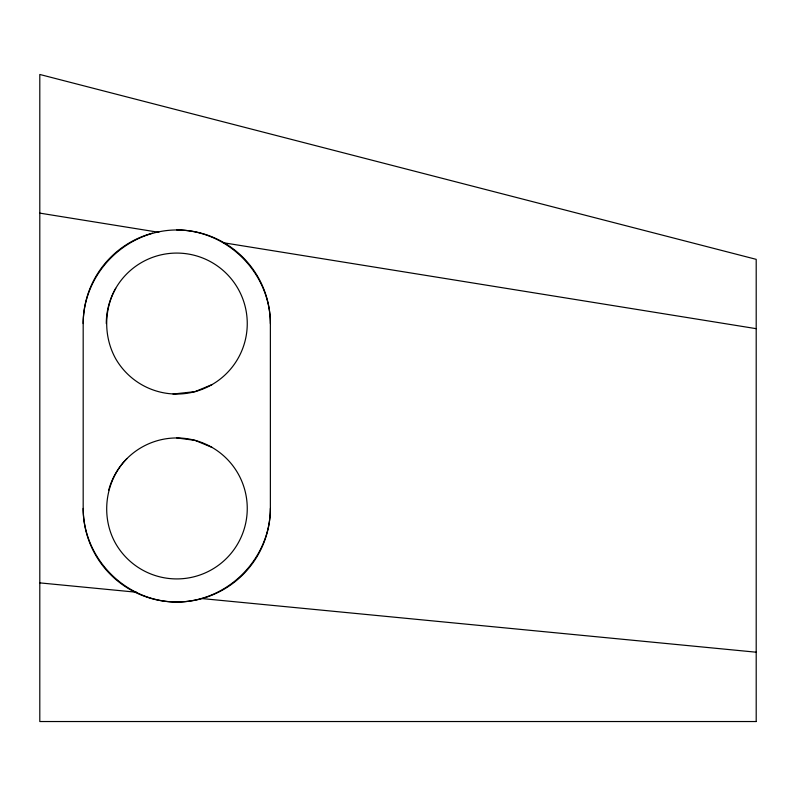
<?xml version="1.0" encoding="UTF-8"?>
<svg xmlns="http://www.w3.org/2000/svg" width="796" height="796" viewBox="0 0 796 796"><rect width="100%" height="100%" fill="white"/><g stroke="black" fill="none" stroke-linecap="round" stroke-linejoin="round"><path stroke-width="1.19" d="M83.182 323.554C83.341 272.859 126.076 230.124 176.772 229.964C227.467 230.124 270.202 272.859 270.371 323.554L270.371 508.435C270.202 559.13 227.467 601.866 176.772 602.025C126.076 601.866 83.341 559.13 83.182 508.435L83.182 323.554A93.59 93.59 0 0 1 152.553 233.148M106.286 323.554A70.486 70.486 0 0 1 200.881 257.327A70.486 70.486 0 0 1 230.77 368.866A70.486 70.486 0 0 1 115.728 358.797C103.689 337.096 103.689 310.012 115.728 288.311M126.932 458.595C105.022 480.754 100.306 516.604 115.728 543.678A70.486 70.486 0 0 0 226.611 558.275A70.486 70.486 0 0 0 212.015 447.392L195.02 440.357L176.772 437.949M212.015 384.597L195.02 391.642L173.05 394.04M39.8 582.881L136.633 592.244M201.706 598.542L756.2 652.203M39.8 213.119L158.842 232.323M223.994 242.83L756.2 328.668M270.371 508.435A93.59 93.59 0 0 1 176.772 602.025A93.59 93.59 0 0 1 83.182 508.435M176.772 229.964A93.59 93.59 0 0 1 270.371 323.554M108.694 490.197A70.486 70.486 0 0 1 212.015 447.392M756.2 721.534L39.8 721.534L39.8 74.466L756.2 259.347L756.2 721.534"/></g></svg>
